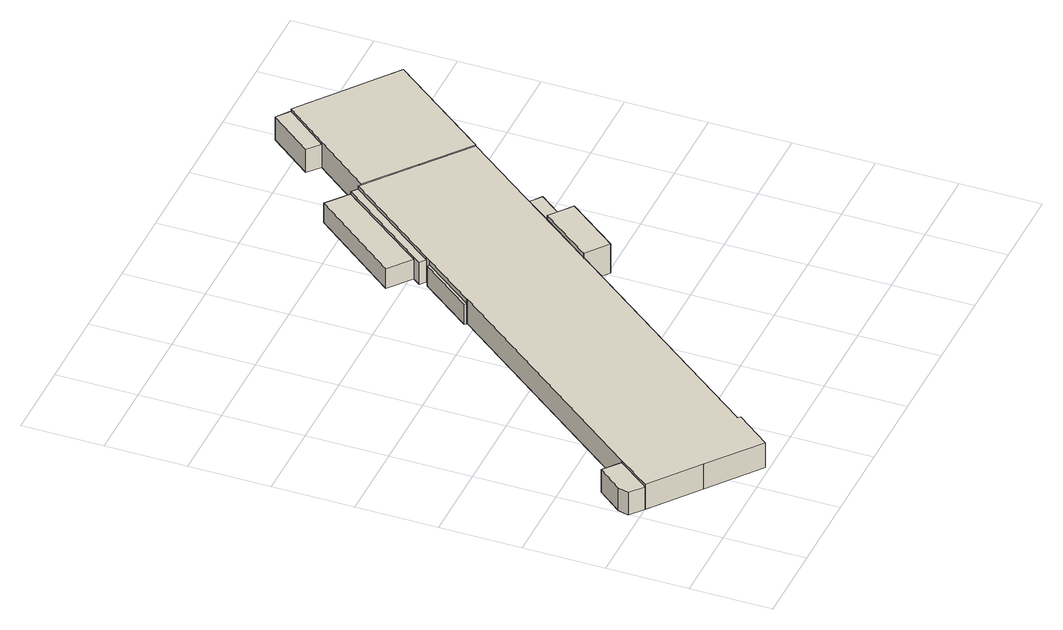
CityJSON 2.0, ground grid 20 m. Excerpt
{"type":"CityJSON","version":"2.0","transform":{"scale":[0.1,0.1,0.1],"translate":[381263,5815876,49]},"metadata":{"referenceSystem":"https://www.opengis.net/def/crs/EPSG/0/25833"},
"CityObjects":{
"building1":{"type":"Building","attributes":{"Gemeindeschluessel":"11000004","function":"31001_2420"},"address":[{"country":"Germany","locality":"Berlin","thoroughfareNumber":"23 (11)","thoroughfareName":"Auerbachstraße"}],"children":["building1-1","building1-2","building1-3","building1-4","building1-5","building1-6","building1-7","building1-8","building1-9"]},
"building1-1":{"type":"BuildingPart","attributes":{"BezugspunktDach":"2200","measuredHeight":8.36,"storeysAboveGround":1},"parents":["building1"],"geometry":[{"type":"MultiSurface","lod":"1","boundaries":[[[0,1,2,3,4,5,6,7,8,9,10,11,12,13,14,15,16]],[[17,18,19,20,21,22,23,24,25,26,27,28,29,30,31,32,33]],[[34,35,33,16,15]],[[18,17,15,14]],[[19,18,14,13]],[[36,37,38,13,12]],[[21,20,12,11]],[[39,40,11,10]],[[23,22,10,9]],[[24,41,25]],[[26,25,7,6]],[[42,43,6,44,45]],[[28,27,5,4]],[[29,28,4,3]],[[30,29,3,2]],[[31,30,2,1]],[[32,31,1,0]],[[33,32,0,16]],[[17,33,35,34]],[[20,46,19,38,37,36]],[[22,21,40,39]],[[24,23,9,8]],[[7,25,41,47]],[[47,41,24,8]],[[43,42,45,26]],[[27,45,44,5]]]}]},
"building1-2":{"type":"BuildingPart","attributes":{"BezugspunktDach":"2200","measuredHeight":6.12,"storeysAboveGround":1},"parents":["building1"],"geometry":[{"type":"MultiSurface","lod":"1","boundaries":[[[40,39,48,49,50]],[[51,52,22,21,53]],[[51,53,50,49]],[[52,54,55,49,48]],[[22,52,48,39]],[[53,21,40,50]],[[51,56,55,54,52,57]],[[58,21,59,22,39,40]]]}]},
"building1-3":{"type":"BuildingPart","attributes":{"BezugspunktDach":"2200","measuredHeight":8.44,"storeysAboveGround":1},"parents":["building1"],"geometry":[{"type":"MultiSurface","lod":"1","boundaries":[[[60,61,62,63,64,65,66,67]],[[68,69,70,71,72,25,41,23]],[[68,23,67,66]],[[73,74,66,65]],[[70,69,65,64]],[[71,70,64,63]],[[72,71,63,62]],[[25,72,62,61]],[[47,7,61,60]],[[23,9,8,47,60,67]],[[69,68,74,73]],[[41,25,7,47]],[[24,8,9,23,75]],[[24,41,47,8]]]}]},
"building1-4":{"type":"BuildingPart","attributes":{"BezugspunktDach":"2200","measuredHeight":5.45,"storeysAboveGround":1},"parents":["building1"],"geometry":[{"type":"Solid","lod":"1","boundaries":[[[[55,54,76,77]],[[78,52,51,79]],[[78,79,77,76]],[[52,78,76,54]],[[79,51,55,77]],[[54,55,51,52]]]]}]},
"building1-5":{"type":"BuildingPart","attributes":{"BezugspunktDach":"2200","measuredHeight":5.67,"storeysAboveGround":1},"parents":["building1"],"geometry":[{"type":"MultiSurface","lod":"1","boundaries":[[[38,37,80,81]],[[82,20,19,83]],[[82,83,81,80]],[[20,82,80,37]],[[83,19,38,81]],[[20,84,37,38,19]]]}]},
"building1-6":{"type":"BuildingPart","attributes":{"BezugspunktDach":"2200","measuredHeight":6.42,"storeysAboveGround":1},"parents":["building1"],"geometry":[{"type":"Solid","lod":"1","boundaries":[[[[74,73,85,86,87]],[[88,89,69,68,90]],[[88,90,87,86]],[[89,88,86,85]],[[69,89,85,73]],[[90,68,74,87]],[[69,73,74,68]]]]}]},
"building1-7":{"type":"BuildingPart","attributes":{"BezugspunktDach":"2200","measuredHeight":6.31,"storeysAboveGround":1},"parents":["building1"],"geometry":[{"type":"Solid","lod":"1","boundaries":[[[[35,34,91,92,93]],[[94,95,17,33,96]],[[94,96,93,92]],[[95,94,92,91]],[[17,95,91,34]],[[96,33,35,93]],[[33,17,34,35]]]]}]},
"building1-8":{"type":"BuildingPart","attributes":{"BezugspunktDach":"2200","measuredHeight":6.34,"storeysAboveGround":1},"parents":["building1"],"geometry":[{"type":"Solid","lod":"1","boundaries":[[[[97,98,99,100,43,42]],[[26,101,102,103,104,45]],[[101,26,43,100]],[[102,101,100,99]],[[103,102,99,98]],[[26,45,42,43]],[[104,103,98,97]],[[45,104,97,42]]]]}]},
"building1-9":{"type":"BuildingPart","attributes":{"BezugspunktDach":"2200","measuredHeight":8.12,"storeysAboveGround":1},"parents":["building1"],"geometry":[{"type":"MultiSurface","lod":"1","boundaries":[[[105,106,107,108,109,110]],[[45,103,111,112,28,27]],[[44,5,110,109]],[[103,45,104,103,98,97,42,109,108]],[[111,103,108,107]],[[112,111,107,106]],[[28,112,106,105]],[[27,28,105,110]],[[42,45,27,5,44]],[[98,103,104,97]],[[42,97,113,104,45]]]}]}
},
"vertices":[
[152,107,74],[276,10,74],[344,96,74],[339,102,74],[755,637,74],[754,637,74],[913,842,74],[1046,1013,74],[929,1107,74],[818,1195,74],[811,1200,74],[626,962,74],[618,951,74],[517,821,74],[518,821,74],[97,281,74],[34,200,74],[97,281,5],[518,821,5],[517,821,5],[618,951,5],[626,962,5],[811,1200,5],[818,1195,5],[929,1107,5],[1046,1013,5],[913,842,5],[754,637,5],[755,637,5],[339,102,5],[344,96,5],[276,10,5],[152,107,5],[34,200,5],[97,281,68],[34,200,68],[618,951,17],[618,951,61],[517,821,61],[811,1200,66],[626,962,66],[932,1104,5],[854,765,57],[913,842,57],[854,765,74],[854,765,5],[610,941,5],[932,1104,74],
[796,1212,66],[626,992,66],[612,973,66],[626,992,5],[796,1212,5],[612,973,5],[796,1212,59],[626,992,59],[626,992,40],[705,1094,5],[626,962,63],[632,969,5],
[932,1104,76],[1046,1013,76],[1243,1266,76],[1209,1293,76],[1129,1355,76],[1016,1443,76],[929,1335,76],[818,1195,76],[929,1335,5],[1016,1443,5],[1129,1355,5],[1209,1293,5],[1243,1266,5],[1016,1443,69],[929,1335,69],[826,1189,5],
[743,1255,59],[570,1037,59],[743,1255,5],[570,1037,5],
[613,955,61],[513,826,61],[613,955,5],[513,826,5],[618,951,34],
[1014,1445,69],[984,1468,69],[898,1360,69],[984,1468,5],[1014,1445,5],[898,1360,5],
[56,314,68],[8,254,68],[0,227,68],[8,254,5],[56,314,5],[0,227,5],
[871,751,57],[889,737,57],[949,814,57],[931,828,57],[931,828,5],[949,814,5],[889,737,5],[871,751,5],
[755,637,86],[809,595,86],[908,722,86],[889,737,86],[854,765,86],[754,637,86],[908,722,5],[809,595,5],[871,751,52]
]}
